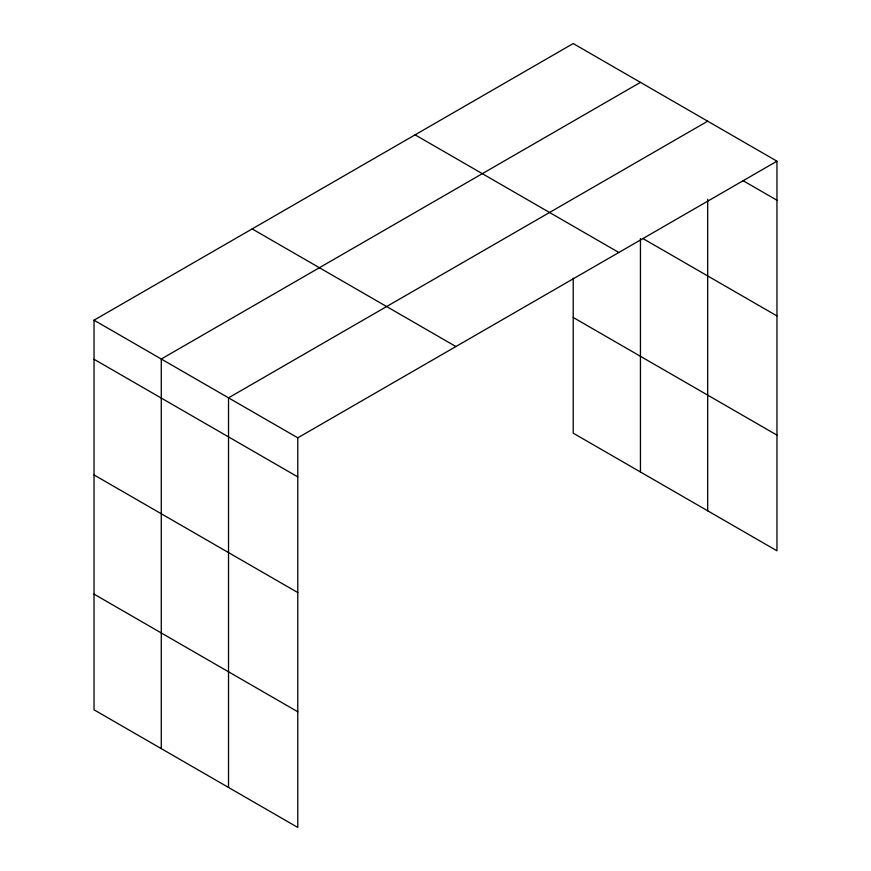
<?xml version="1.0" encoding="UTF-8"?>
<svg xmlns="http://www.w3.org/2000/svg" width="871" height="871" viewBox="0 0 871 871"><rect width="100%" height="100%" fill="white"/><g stroke="black" fill="none" stroke-linecap="round" stroke-linejoin="round"><path stroke-width="1.31" d="M707.688 199.263L707.688 510.809M94.035 320.201L297.784 437.83L297.784 827.45L94.035 709.811L94.035 320.201L573.216 43.55L776.965 161.189L776.965 550.799L573.216 433.17L573.216 278.208M640.446 82.375L161.277 359.015L161.277 748.635M707.688 121.189L228.518 397.84L228.518 787.449M297.784 437.83L776.965 161.189M742.909 180.591L776.965 200.243M642.765 238.447L776.965 315.933M415.086 134.842L618.835 252.481M573.216 317.48L776.965 435.119M252.165 228.91L455.914 346.538M94.035 359.255L297.784 476.894M94.035 474.945L297.784 592.574M94.035 594.131L297.784 711.77M640.446 238.469L640.446 471.984"/></g></svg>
